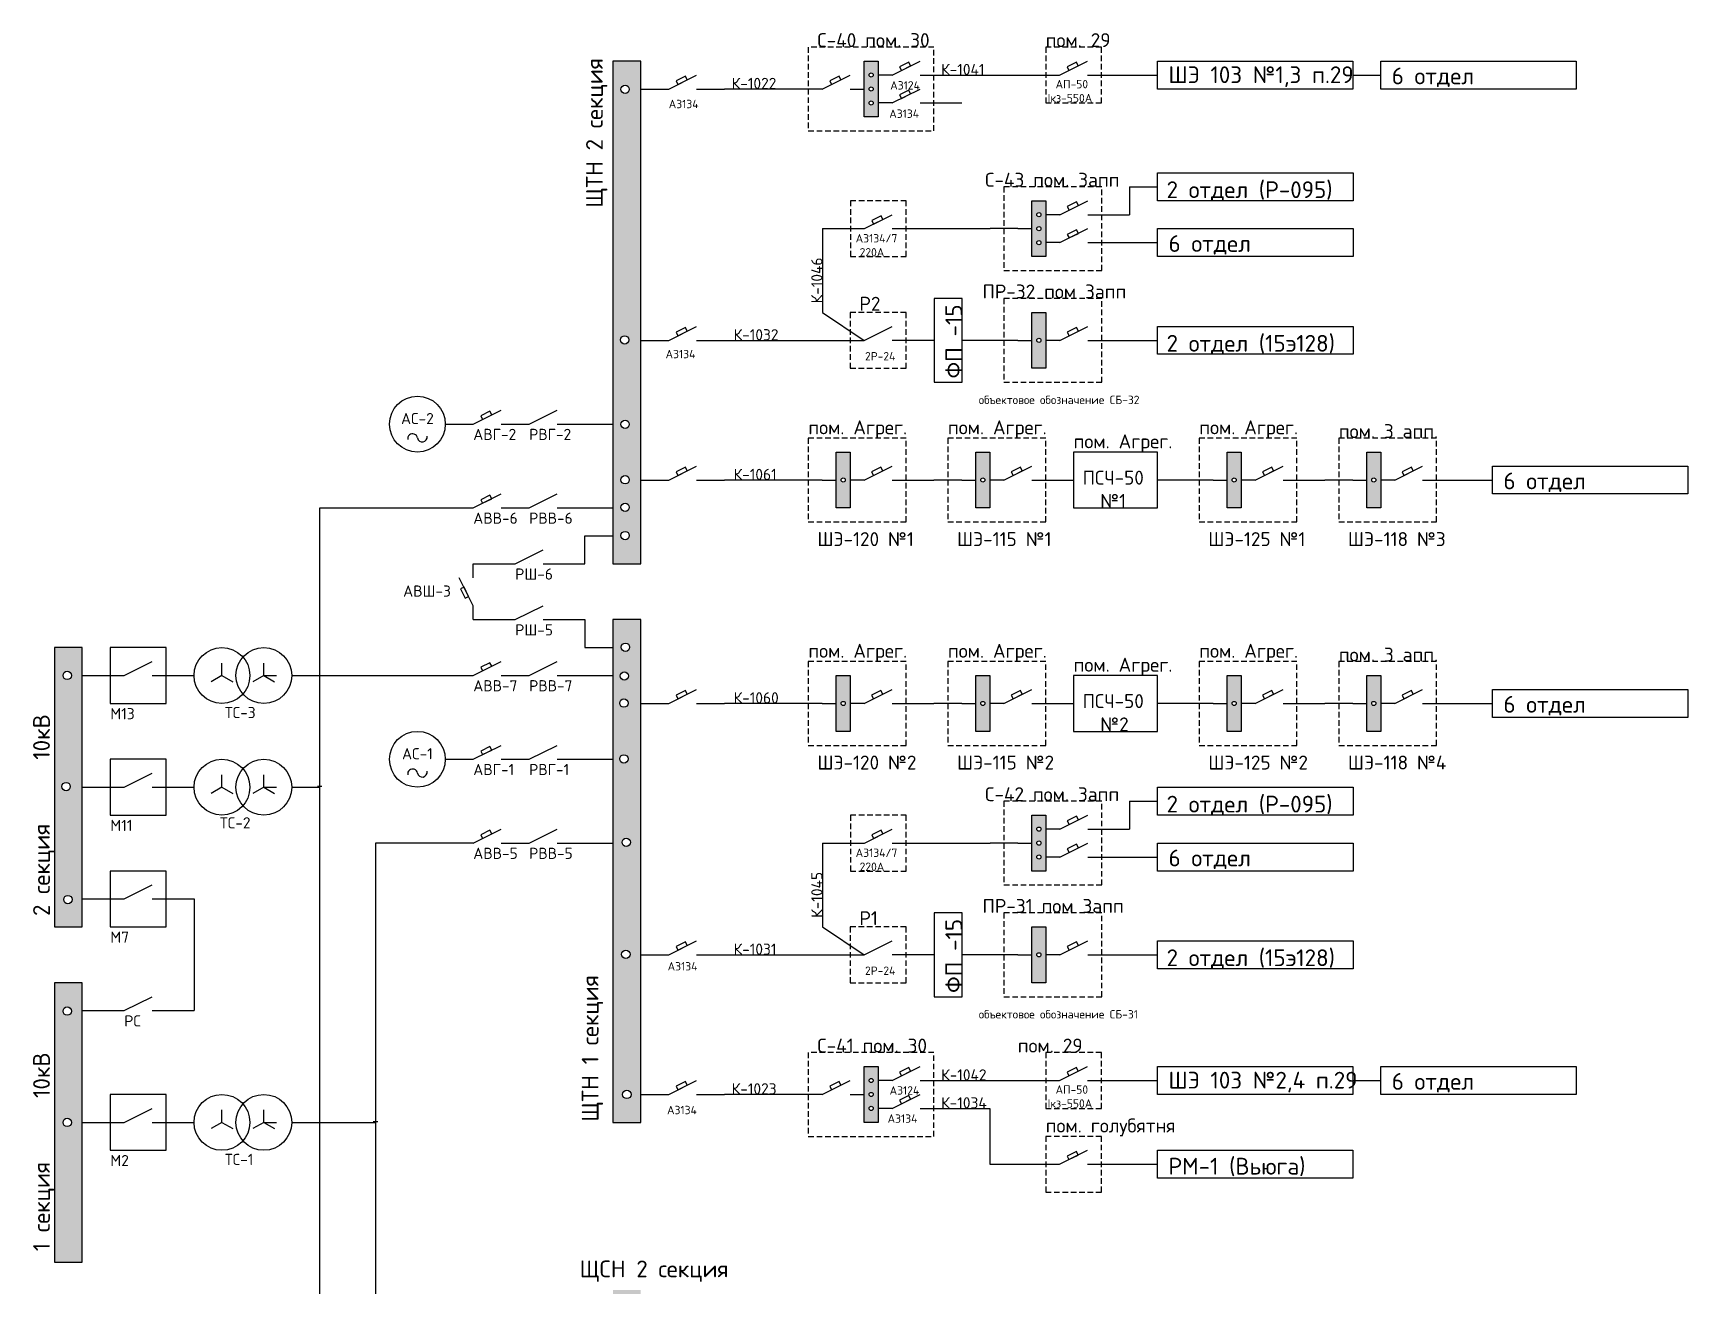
# Paper-space layout 'Лист3' of a CAD drawing. Header units: millimetres. Extents: x -68 to 570, y 9 to 690.
# Drawn here: x -68 to 525, y 241 to 690 of the extents above; entities that cross this region are included whole.
import ezdxf

# ---------------------------------------------------------------- set-up
doc = ezdxf.new("R2010")
doc.units = ezdxf.units.MM
doc.linetypes.add('JIS_02_2.0', pattern=[3, 2, -1])
doc.styles.add('Аннотативный', font='arial.ttf')

psp = doc.layouts.new('Лист3')

# ---------------------------------------------------------------- hatches: boundary and pattern name
at = {"linetype": 'Continuous', "lineweight": -2}
h = psp.add_hatch(color=256, dxfattribs=at)
h.dxf.hatch_style = 1
h.paths.add_polyline_path([(150, 680), (140, 680), (140, 500), (150, 500)])
h.paths.add_polyline_path([(145.73, 580.16, -1), (142.73, 580.16, -1)], flags=16)
h.paths.add_polyline_path([(145.87, 549.94, -1), (142.87, 549.94, -1)], flags=16)
h.paths.add_polyline_path([(142.87, 669.89, -1), (145.87, 669.89, -1)], flags=16)
h.paths.add_polyline_path([(145.87, 530.09, -1), (142.87, 530.09, -1)], flags=16)
h.paths.add_polyline_path([(145.87, 520.23, -1), (142.87, 520.23, -1)], flags=16)
h.paths.add_polyline_path([(145.87, 510.09, -1), (142.87, 510.09, -1)], flags=16)
h.paths.add_polyline_path([(150, 480), (140, 480), (140, 300), (150, 300)])
h.paths.add_polyline_path([(145.46, 430.13, -1), (142.46, 430.13, -1)], flags=16)
h.paths.add_polyline_path([(142.46, 450.12, -1), (145.46, 450.12, -1)], flags=16)
h.paths.add_polyline_path([(142.6, 459.83, -1), (145.6, 459.83, -1)], flags=16)
h.paths.add_polyline_path([(143.01, 470.11, -1), (146.01, 470.11, -1)], flags=16)
h.paths.add_polyline_path([(146.29, 400.28, -1), (143.29, 400.28, -1)], flags=16)
h.paths.add_polyline_path([(146.15, 360.17, -1), (143.15, 360.17, -1)], flags=16)
h.paths.add_polyline_path([(146.5, 310, -1), (143.5, 310, -1)], flags=16)
h.paths.add_polyline_path([(-50, 470), (-60, 470), (-60, 370), (-50, 370)])
h.paths.add_polyline_path([(-54.32, 420.22, -1), (-57.32, 420.22, -1)], flags=16)
h.paths.add_polyline_path([(-56.89, 460.03, -1), (-53.89, 460.03, -1)], flags=16)
h.paths.add_polyline_path([(-53.67, 379.76, -1), (-56.67, 379.76, -1)], flags=16)
h.paths.add_polyline_path([(-50, 350), (-60, 350), (-60, 250), (-50, 250)])
h.paths.add_polyline_path([(-56.9, 299.99, -1), (-53.9, 299.99, -1)], flags=16)
h.paths.add_polyline_path([(-56.9, 339.86, -1), (-53.9, 339.86, -1)], flags=16)
h.paths.add_polyline_path([(150, 240), (140, 240), (140, 140), (150, 140)])
h.paths.add_polyline_path([(143.03, 210.08, -1), (146.03, 210.08, -1)], flags=16)
h.paths.add_polyline_path([(146.13, 190.14, -1), (143.13, 190.14, -1)], flags=16)
h.paths.add_polyline_path([(142.93, 220.15, -1), (145.93, 220.15, -1)], flags=16)
h.paths.add_polyline_path([(146.42, 160.18, -1), (143.42, 160.18, -1)], flags=16)
h.paths.add_polyline_path([(146.32, 150.11, -1), (143.32, 150.11, -1)], flags=16)
h.paths.add_polyline_path([(150, 120), (140, 120), (140, 20), (150, 20)])
h.paths.add_polyline_path([(143.01, 100.1, -1), (146.01, 100.1, -1)], flags=16)
h.paths.add_polyline_path([(143.01, 110.25, -1), (146.01, 110.25, -1)], flags=16)
h.paths.add_polyline_path([(145.76, 69.89, -1), (142.76, 69.89, -1)], flags=16)
h.paths.add_polyline_path([(146.01, 50.09, -1), (143.01, 50.09, -1)], flags=16)
h.paths.add_polyline_path([(145.76, 39.69, -1), (142.76, 39.69, -1)], flags=16)
h = psp.add_hatch(color=256, dxfattribs=at)
h.dxf.hatch_style = 1
h.paths.add_polyline_path([(225, 540), (220, 540), (220, 520), (225, 520)])
h.paths.add_polyline_path([(223.25, 530, -1), (221.75, 530, -1)], flags=16)
h.paths.add_polyline_path([(275, 540), (270, 540), (270, 520), (275, 520)])
h.paths.add_polyline_path([(273.25, 530, -1), (271.75, 530, -1)], flags=16)
h.paths.add_polyline_path([(365, 540), (360, 540), (360, 520), (365, 520)])
h.paths.add_polyline_path([(363.25, 530, -1), (361.75, 530, -1)], flags=16)
h.paths.add_polyline_path([(415, 540), (410, 540), (410, 520), (415, 520)])
h.paths.add_polyline_path([(413.25, 530, -1), (411.75, 530, -1)], flags=16)
h.paths.add_polyline_path([(295.07, 590), (290.07, 590), (290.07, 570), (295.07, 570)])
h.paths.add_polyline_path([(293.32, 580, -1), (291.82, 580, -1)], flags=16)
h.paths.add_polyline_path([(295.07, 630), (290.07, 630), (290.07, 610), (295.07, 610)])
h.paths.add_polyline_path([(291.82, 615, -1), (293.32, 615, -1)], flags=16)
h.paths.add_polyline_path([(291.82, 620, -1), (293.32, 620, -1)], flags=16)
h.paths.add_polyline_path([(291.82, 625, -1), (293.32, 625, -1)], flags=16)
h.paths.add_polyline_path([(235, 680), (230, 680), (230, 660), (235, 660)])
h.paths.add_polyline_path([(231.75, 665, -1), (233.25, 665, -1)], flags=16)
h.paths.add_polyline_path([(231.75, 670, -1), (233.25, 670, -1)], flags=16)
h.paths.add_polyline_path([(231.75, 675, -1), (233.25, 675, -1)], flags=16)
h.paths.add_polyline_path([(225, 460), (220, 460), (220, 440), (225, 440)])
h.paths.add_polyline_path([(223.25, 450, -1), (221.75, 450, -1)], flags=16)
h.paths.add_polyline_path([(275, 460), (270, 460), (270, 440), (275, 440)])
h.paths.add_polyline_path([(273.25, 450, -1), (271.75, 450, -1)], flags=16)
h.paths.add_polyline_path([(365, 460), (360, 460), (360, 440), (365, 440)])
h.paths.add_polyline_path([(363.25, 450, -1), (361.75, 450, -1)], flags=16)
h.paths.add_polyline_path([(415, 460), (410, 460), (410, 440), (415, 440)])
h.paths.add_polyline_path([(413.25, 450, -1), (411.75, 450, -1)], flags=16)
h.paths.add_polyline_path([(295.07, 410), (290.07, 410), (290.07, 390), (295.07, 390)])
h.paths.add_polyline_path([(293.32, 400, -1), (291.82, 400, -1)], flags=16)
h.paths.add_polyline_path([(291.82, 405, -1), (293.32, 405, -1)], flags=16)
h.paths.add_polyline_path([(293.32, 395, -1), (291.82, 395, -1)], flags=16)
h.paths.add_polyline_path([(295.07, 370), (290.07, 370), (290.07, 350), (295.07, 350)])
h.paths.add_polyline_path([(291.82, 360, -1), (293.32, 360, -1)], flags=16)
h.paths.add_polyline_path([(235, 320), (230, 320), (230, 300), (235, 300)])
h.paths.add_polyline_path([(231.75, 310, -1), (233.25, 310, -1)], flags=16)
h.paths.add_polyline_path([(233.25, 305, -1), (231.75, 305, -1)], flags=16)
h.paths.add_polyline_path([(231.75, 315, -1), (233.25, 315, -1)], flags=16)
h = psp.add_hatch(dxfattribs=at)
h.set_pattern_fill('ANGLE', color=256)
h.set_pattern_definition([(0, (-24.922, 119.967), (0, 6.985), [5.08, -1.905]), (90, (-24.922, 119.967), (-6.985, 4e-16), [5.08, -1.905])])
edge = h.paths.add_edge_path()
edge.add_arc((35, 420), 0.866, 0, 360)
h = psp.add_hatch(dxfattribs=at)
h.set_pattern_fill('ANGLE', color=256)
h.set_pattern_definition([(0, (-4.922, -0.033), (0, 6.985), [5.08, -1.905]), (90, (-4.922, -0.033), (-6.985, 4e-16), [5.08, -1.905])])
edge = h.paths.add_edge_path()
edge.add_arc((55, 300), 0.866, 0, 360)

# ---------------------------------------------------------------- linework, layer by layer
for p, q in [((240, 675), (250, 680)), ((300, 675), (310, 680)), ((150, 670), (160, 670)), ((160, 670), (170, 675)), ((170, 670), (180, 670)), ((215, 670), (225, 675)), ((240, 665), (250, 670)), ((285, 675), (300, 675)), ((310, 675), (325, 675)), ((300.07, 625), (310.07, 630)), ((230.07, 620), (240.07, 625)), ((215.07, 620), (230.07, 620)), ((240.07, 620), (275.07, 620)), ((300.07, 615), (310.07, 620)), ((160, 580), (170, 585)), ((230, 580), (240, 585)), ((300.07, 580), (310.07, 585)), ((150, 580), (160, 580)), ((170, 580), (180, 580)), ((180, 580), (230, 580)), ((90, 550), (100, 555)), ((110, 550), (120, 555)), ((80, 550), (90, 550)), ((100, 550), (110, 550)), ((160, 530), (170, 535)), ((230, 530), (240, 535)), ((280, 530), (290, 535)), ((370, 530), (380, 535)), ((420, 530), (430, 535)), ((150, 530), (160, 530)), ((170, 530), (180, 530)), ((90, 520), (100, 525)), ((110, 520), (120, 525)), ((100, 520), (110, 520)), ((105, 500), (115, 505)), ((90, 500), (105, 500)), ((90, 495), (90, 500)), ((115, 500), (130, 500)), ((90, 485), (85, 495)), ((90, 480), (90, 485)), ((105, 480), (115, 485)), ((90, 480), (105, 480)), ((115, 480), (130, 480)), ((-35, 460), (-25, 465)), ((90, 460), (100, 465)), ((110, 460), (120, 465)), ((-50, 460), (-35, 460)), ((-25, 460), (-10, 460)), ((25, 460), (35, 460)), ((100, 460), (110, 460)), ((160, 450), (170, 455)), ((230, 450), (240, 455)), ((280, 450), (290, 455)), ((370, 450), (380, 455)), ((420, 450), (430, 455)), ((150, 450), (160, 450)), ((170, 450), (180, 450)), ((90, 430), (100, 435)), ((110, 430), (120, 435)), ((80, 430), (90, 430)), ((100, 430), (110, 430)), ((-35, 420), (-25, 425)), ((-50, 420), (-35, 420)), ((-25, 420), (-10, 420)), ((25, 420), (35, 420)), ((300.07, 405), (310.07, 410)), ((90, 400), (100, 405)), ((110, 400), (120, 405)), ((230.07, 400), (240.07, 405)), ((100, 400), (110, 400)), ((215.07, 400), (230.07, 400)), ((240.07, 400), (275.07, 400)), ((300.07, 395), (310.07, 400)), ((-50, 380), (-35, 380)), ((-35, 380), (-25, 385)), ((-25, 380), (-10, 380)), ((160, 360), (170, 365)), ((230, 360), (240, 365)), ((300.07, 360), (310.07, 365)), ((150, 360), (160, 360)), ((170, 360), (180, 360)), ((180, 360), (230, 360)), ((-35, 340), (-25, 345)), ((-50, 340), (-35, 340)), ((-25, 340), (-10, 340)), ((160, 310), (170, 315)), ((215, 310), (225, 315)), ((240, 315), (250, 320)), ((285, 315), (300, 315)), ((300, 315), (310, 320)), ((310, 315), (325, 315)), ((150, 310), (160, 310)), ((170, 310), (180, 310)), ((240, 305), (250, 310)), ((-35, 300), (-25, 305)), ((-50, 300), (-35, 300)), ((-25, 300), (-10, 300)), ((25, 300), (35, 300)), ((275, 285), (300, 285)), ((300, 285), (310, 290)), ((310, 285), (325, 285))]:
    psp.add_line(p, q)
at = {"linetype": 'Continuous'}
for p, q in [((205, 670), (180, 670)), ((215, 670), (205, 670)), ((225, 670), (230, 670)), ((240, 675), (235, 675)), ((250, 675), (265, 675)), ((265, 675), (285, 675)), ((325, 675), (335, 675)), ((405, 675), (415, 675)), ((240, 665), (235, 665)), ((250, 665), (265, 665)), ((325.07, 635), (335.07, 635)), ((325.07, 635), (325.07, 625)), ((300.07, 625), (295.07, 625)), ((310.07, 625), (325.07, 625)), ((215.07, 620), (215.07, 590)), ((285.07, 620), (275.07, 620)), ((285.07, 620), (290.07, 620)), ((300.07, 615), (295.07, 615)), ((310.07, 615), (325.07, 615)), ((325.07, 615), (335.07, 615)), ((215.07, 590), (230, 580)), ((255.07, 580), (240.01, 580)), ((285.07, 580), (265.07, 580)), ((285.07, 580), (290.07, 580)), ((300.07, 580), (295.07, 580)), ((310.07, 580), (325.07, 580)), ((325.07, 580), (335.07, 580)), ((120, 550), (140, 550)), ((205, 530), (180, 530)), ((215, 530), (205, 530)), ((215, 530), (220, 530)), ((230, 530), (225, 530)), ((240, 530), (255, 530)), ((265, 530), (255, 530)), ((265, 530), (270, 530)), ((280, 530), (275, 530)), ((290, 530), (305, 530)), ((345, 530), (335, 530)), ((355, 530), (345, 530)), ((355, 530), (360, 530)), ((370, 530), (365, 530)), ((380, 530), (395, 530)), ((405, 530), (395, 530)), ((405, 530), (410, 530)), ((420, 530), (415, 530)), ((430, 530), (445, 530)), ((445, 530), (455, 530)), ((35, 420), (35, 520)), ((35, 520), (90, 520)), ((120, 520), (140, 520)), ((130, 500), (130, 510)), ((130, 510), (140, 510)), ((110, 500), (110, 500)), ((130, 480), (130, 470)), ((130, 470), (140, 470)), ((0, 460), (0, 464.48)), ((15, 460), (15, 464.48)), ((0, 460), (-3.88, 457.76)), ((0, 460), (3.88, 457.76)), ((15, 460), (11.12, 457.76)), ((15, 460), (18.88, 457.76)), ((15, 460), (19.48, 460)), ((35, 460), (90, 460)), ((120, 460), (140, 460)), ((205, 450), (180, 450)), ((215, 450), (205, 450)), ((215, 450), (220, 450)), ((230, 450), (225, 450)), ((240, 450), (255, 450)), ((265, 450), (255, 450)), ((265, 450), (270, 450)), ((280, 450), (275, 450)), ((290, 450), (305, 450)), ((345, 450), (335, 450)), ((355, 450), (345, 450)), ((355, 450), (360, 450)), ((370, 450), (365, 450)), ((380, 450), (395, 450)), ((405, 450), (395, 450)), ((405, 450), (410, 450)), ((420, 450), (415, 450)), ((430, 450), (445, 450)), ((445, 450), (455, 450)), ((120, 430), (140, 430)), ((0, 420), (0, 424.48)), ((15, 420), (15, 424.48)), ((0, 420), (-3.88, 417.76)), ((0, 420), (3.88, 417.76)), ((15, 420), (11.12, 417.76)), ((15, 420), (18.88, 417.76)), ((15, 420), (19.48, 420)), ((35, 160), (35, 420)), ((325.07, 415), (335.07, 415)), ((325.07, 415), (325.07, 405)), ((300.07, 405), (295.07, 405)), ((310.07, 405), (325.07, 405)), ((55, 400), (55, 40)), ((90, 400), (55, 400)), ((120, 400), (140, 400)), ((215.07, 400), (215.07, 370)), ((285.07, 400), (275.07, 400)), ((285.07, 400), (290.07, 400)), ((300.07, 395), (295.07, 395)), ((310.07, 395), (325.07, 395)), ((325.07, 395), (335.07, 395)), ((-10, 380), (-10, 340)), ((215.07, 370), (230, 360)), ((255.07, 360), (240.01, 360)), ((285.07, 360), (265.07, 360)), ((285.07, 360), (290.07, 360)), ((300.07, 360), (295.07, 360)), ((310.07, 360), (325.07, 360)), ((325.07, 360), (335.07, 360)), ((240, 315), (235, 315)), ((250, 315), (265, 315)), ((265, 315), (285, 315)), ((325, 315), (335, 315)), ((405, 315), (415, 315)), ((185, 310), (180, 310)), ((205, 310), (185, 310)), ((215, 310), (205, 310)), ((225, 310), (230, 310)), ((0, 300), (0, 304.48)), ((15, 300), (15, 304.48)), ((240, 305), (235, 305)), ((250, 305), (265, 305)), ((265, 305), (275, 305)), ((275, 305), (275, 285)), ((0, 300), (-3.88, 297.76)), ((0, 300), (3.88, 297.76)), ((15, 300), (11.12, 297.76)), ((15, 300), (18.88, 297.76)), ((15, 300), (19.48, 300)), ((35, 300), (55, 300)), ((325, 285), (335, 285))]:
    psp.add_line(p, q, dxfattribs=at)
at = {"linetype": 'JIS_02_2.0'}
for points in [[(210, 655), (255, 655), (255, 685), (210, 685)], [(295, 665), (315, 665), (315, 685), (295, 685)], [(280.07, 605), (315.07, 605), (315.07, 635), (280.07, 635)], [(225.07, 610), (245.07, 610), (245.07, 630), (225.07, 630)], [(280.07, 565), (315.07, 565), (315.07, 595), (280.07, 595)], [(225, 570), (245, 570), (245, 590), (225, 590)], [(210, 515), (245, 515), (245, 545), (210, 545)], [(260, 515), (295, 515), (295, 545), (260, 545)], [(350, 515), (385, 515), (385, 545), (350, 545)], [(400, 515), (435, 515), (435, 545), (400, 545)], [(210, 435), (245, 435), (245, 465), (210, 465)], [(260, 435), (295, 435), (295, 465), (260, 465)], [(350, 435), (385, 435), (385, 465), (350, 465)], [(400, 435), (435, 435), (435, 465), (400, 465)], [(280.07, 385), (315.07, 385), (315.07, 415), (280.07, 415)], [(225.07, 390), (245.07, 390), (245.07, 410), (225.07, 410)], [(280.07, 345), (315.07, 345), (315.07, 375), (280.07, 375)], [(225, 350), (245, 350), (245, 370), (225, 370)], [(210, 295), (255, 295), (255, 325), (210, 325)], [(295, 305), (315, 305), (315, 325), (295, 325)], [(295, 275), (315, 275), (315, 295), (295, 295)]]:
    psp.add_lwpolyline(points, close=True, dxfattribs=at)
for points in [[(140, 500), (150, 500), (150, 680), (140, 680)], [(243.31, 676.66), (246.63, 678.31), (245.99, 679.6), (242.67, 677.94)], [(303.31, 676.66), (306.63, 678.31), (305.99, 679.6), (302.67, 677.94)], [(163.31, 671.66), (166.63, 673.31), (165.99, 674.6), (162.67, 672.94)], [(218.31, 671.66), (221.63, 673.31), (220.99, 674.6), (217.67, 672.94)], [(243.31, 666.66), (246.63, 668.31), (245.99, 669.6), (242.67, 667.94)], [(303.38, 626.66), (306.7, 628.31), (306.06, 629.6), (302.74, 627.94)], [(233.38, 621.66), (236.7, 623.31), (236.06, 624.6), (232.74, 622.94)], [(303.38, 616.66), (306.7, 618.31), (306.06, 619.6), (302.74, 617.94)], [(163.31, 581.66), (166.63, 583.31), (165.99, 584.6), (162.67, 582.94)], [(303.38, 581.66), (306.7, 583.31), (306.06, 584.6), (302.74, 582.94)], [(93.31, 551.66), (96.63, 553.31), (95.99, 554.6), (92.67, 552.94)], [(163.31, 531.66), (166.63, 533.31), (165.99, 534.6), (162.67, 532.94)], [(233.31, 531.66), (236.63, 533.31), (235.99, 534.6), (232.67, 532.94)], [(283.31, 531.66), (286.63, 533.31), (285.99, 534.6), (282.67, 532.94)], [(373.31, 531.66), (376.63, 533.31), (375.99, 534.6), (372.67, 532.94)], [(423.31, 531.66), (426.63, 533.31), (425.99, 534.6), (422.67, 532.94)], [(93.31, 521.66), (96.63, 523.31), (95.99, 524.6), (92.67, 522.94)], [(88.34, 488.31), (86.69, 491.63), (85.4, 490.99), (87.06, 487.67)], [(140, 300), (150, 300), (150, 480), (140, 480)], [(-60, 370), (-50, 370), (-50, 470), (-60, 470)], [(-40, 450), (-20, 450), (-20, 470), (-40, 470)], [(93.31, 461.66), (96.63, 463.31), (95.99, 464.6), (92.67, 462.94)], [(163.31, 451.66), (166.63, 453.31), (165.99, 454.6), (162.67, 452.94)], [(233.31, 451.66), (236.63, 453.31), (235.99, 454.6), (232.67, 452.94)], [(283.31, 451.66), (286.63, 453.31), (285.99, 454.6), (282.67, 452.94)], [(373.31, 451.66), (376.63, 453.31), (375.99, 454.6), (372.67, 452.94)], [(423.31, 451.66), (426.63, 453.31), (425.99, 454.6), (422.67, 452.94)], [(93.31, 431.66), (96.63, 433.31), (95.99, 434.6), (92.67, 432.94)], [(-40, 410), (-20, 410), (-20, 430), (-40, 430)], [(303.38, 406.66), (306.7, 408.31), (306.06, 409.6), (302.74, 407.94)], [(93.31, 401.66), (96.63, 403.31), (95.99, 404.6), (92.67, 402.94)], [(233.38, 401.66), (236.7, 403.31), (236.06, 404.6), (232.74, 402.94)], [(303.38, 396.66), (306.7, 398.31), (306.06, 399.6), (302.74, 397.94)], [(-40, 370), (-20, 370), (-20, 390), (-40, 390)], [(163.31, 361.66), (166.63, 363.31), (165.99, 364.6), (162.67, 362.94)], [(303.38, 361.66), (306.7, 363.31), (306.06, 364.6), (302.74, 362.94)], [(-60, 250), (-50, 250), (-50, 350), (-60, 350)], [(163.31, 311.66), (166.63, 313.31), (165.99, 314.6), (162.67, 312.94)], [(218.31, 311.66), (221.63, 313.31), (220.99, 314.6), (217.67, 312.94)], [(243.31, 316.66), (246.63, 318.31), (245.99, 319.6), (242.67, 317.94)], [(303.31, 316.66), (306.63, 318.31), (305.99, 319.6), (302.67, 317.94)], [(-40, 290), (-20, 290), (-20, 310), (-40, 310)], [(243.31, 306.66), (246.63, 308.31), (245.99, 309.6), (242.67, 307.94)], [(303.31, 286.66), (306.63, 288.31), (305.99, 289.6), (302.67, 287.94)]]:
    psp.add_lwpolyline(points, close=True)
at = {"linetype": 'Continuous'}
for points in [[(230, 680), (235, 680), (235, 660), (230, 660)], [(335, 680), (405, 680), (405, 670), (335, 670)], [(415, 680), (485, 680), (485, 670), (415, 670)], [(335.07, 640), (405.07, 640), (405.07, 630), (335.07, 630)], [(290.07, 630), (295.07, 630), (295.07, 610), (290.07, 610)], [(335.07, 620), (405.07, 620), (405.07, 610), (335.07, 610)], [(255.07, 565), (265.07, 565), (265.07, 595), (255.07, 595)], [(290.07, 590), (295.07, 590), (295.07, 570), (290.07, 570)], [(335.07, 585), (405.07, 585), (405.07, 575), (335.07, 575)], [(220, 540), (225, 540), (225, 520), (220, 520)], [(270, 540), (275, 540), (275, 520), (270, 520)], [(305, 520), (335, 520), (335, 540), (305, 540)], [(360, 540), (365, 540), (365, 520), (360, 520)], [(410, 540), (415, 540), (415, 520), (410, 520)], [(455, 535), (525, 535), (525, 525), (455, 525)], [(220, 460), (225, 460), (225, 440), (220, 440)], [(270, 460), (275, 460), (275, 440), (270, 440)], [(305, 440), (335, 440), (335, 460), (305, 460)], [(360, 460), (365, 460), (365, 440), (360, 440)], [(410, 460), (415, 460), (415, 440), (410, 440)], [(455, 455), (525, 455), (525, 445), (455, 445)], [(335.07, 420), (405.07, 420), (405.07, 410), (335.07, 410)], [(290.07, 410), (295.07, 410), (295.07, 390), (290.07, 390)], [(335.07, 400), (405.07, 400), (405.07, 390), (335.07, 390)], [(255.07, 345), (265.07, 345), (265.07, 375), (255.07, 375)], [(290.07, 370), (295.07, 370), (295.07, 350), (290.07, 350)], [(335.07, 365), (405.07, 365), (405.07, 355), (335.07, 355)], [(230, 320), (235, 320), (235, 300), (230, 300)], [(335, 320), (405, 320), (405, 310), (335, 310)], [(415, 320), (485, 320), (485, 310), (415, 310)], [(335, 290), (405, 290), (405, 280), (335, 280)]]:
    psp.add_lwpolyline(points, close=True, dxfattribs=at)
for centre in [(232.5, 675), (232.5, 670), (232.5, 665), (292.57, 625), (292.57, 620), (292.57, 615), (292.57, 580), (222.5, 530), (272.5, 530), (362.5, 530), (412.5, 530), (222.5, 450), (272.5, 450), (362.5, 450), (412.5, 450), (292.57, 405), (292.57, 400), (292.57, 395), (292.57, 360), (232.5, 315), (232.5, 310), (232.5, 305)]:
    psp.add_circle(centre, 0.75, dxfattribs=at)
at = {"linetype": 'Continuous', "lineweight": -2}
for centre in [(144.37, 669.89), (144.23, 580.16), (144.37, 549.94), (144.37, 530.09), (144.37, 520.23), (144.37, 510.09), (144.51, 470.11), (-55.39, 460.03), (144.1, 459.83), (143.96, 450.12), (143.96, 430.13), (-55.82, 420.22), (144.79, 400.28), (-55.17, 379.76), (144.65, 360.17), (-55.4, 339.86), (145, 310), (-55.4, 299.99)]:
    psp.add_circle(centre, 1.5, dxfattribs=at)
for centre in [(70, 550), (0, 460), (15, 460), (70, 430), (0, 420), (15, 420), (0, 300), (15, 300)]:
    psp.add_circle(centre, 10)
for centre, start, end in [((68.27, 544.77), 10, 190), ((71.73, 545.39), 190, 10), ((68.27, 424.77), 10, 190), ((71.73, 425.39), 190, 10)]:
    psp.add_arc(centre, 1.76, start, end)

# ---------------------------------------------------------------- texts
at = {"style": 'Аннотативный'}
for s, width, insert, char_height, attachment_point in [('{\\fGulimChe|b0|i0|c204|p49;\\H1.25x; \\fISOCPEUR|b0|i0|c204|p34;С\\fISOCPEUR|b0|i0|c0|p34;-4\\fISOCPEUR|b0|i0|c204|p34;0 пом. 30\\fArial|b0|i0|c204|p34;\\H0.2x;  }', 52.2505, (210, 685), 4, 7), ('{\\fISOCPEUR|b0|i0|c204|p34;\\H1.25x;пом. 29\\fArial|b0|i0|c204|p34;\\H0.2x;  }', 52.2505, (295, 685), 4, 7), ('\\pt0;{\\fISOCPEUR|b0|i0|c204|p34; К-1041}  ', 52.2505, (255, 675), 4, 7), ('{\\fGulimChe|b0|i0|c204|p49; \\fISOCPEUR|b0|i0|c204|p34;ШЭ \\fISOCPEUR|b0|i0|c0|p34;103 №\\fISOCPEUR|b0|i0|c204|p34;1\\fISOCPEUR|b0|i0|c0|p34;,\\fISOCPEUR|b0|i0|c204|p34;3 п.29}  ', 87.4015, (335.07, 670.72), 6, 7), ('{\\fGulimChe|b0|i0|c204|p49; \\fISOCPEUR|b0|i0|c204|p34;6 отдел }  ', 87.4015, (415.07, 670.72), 6, 7), ('\\pt0;{\\fISOCPEUR|b0|i0|c204|p34; К-1022}  ', 52.2505, (180, 670), 4, 7), ('{\\fGulimChe|b0|i0|c204|p49;\\H1.25x; \\fISOCPEUR|b0|i0|c204|p34;\\H0.6x;А3124}', 19.5388, (243.02, 669.8), 4, 8), ('{\\fGulimChe|b0|i0|c204|p49;\\H1.25x; \\fISOCPEUR|b0|i0|c204|p34;\\H0.6x;АП-50\\P \\fISOCPEUR|b0|i0|c0|p34;I\\fISOCPEUR|b0|i0|c204|p34;кз-550А}', 23.1329, (302.75, 665.24), 4, 8), ('{\\fGulimChe|b0|i0|c204|p49;\\H1.25x; \\fISOCPEUR|b0|i0|c204|p34;\\H0.6x;А3134}', 19.5388, (163.72, 663.12), 4, 8), ('{\\fGulimChe|b0|i0|c204|p49;\\H1.25x; \\fISOCPEUR|b0|i0|c204|p34;\\H0.6x;А3134}', 19.5388, (242.7, 659.66), 4, 8), ('{\\fGulimChe|b0|i0|c204|p49;\\H1.25x; \\fISOCPEUR|b0|i0|c204|p34;С\\fISOCPEUR|b0|i0|c0|p34;-4\\fISOCPEUR|b0|i0|c204|p34;3 пом. 3апп\\fArial|b0|i0|c204|p34;\\H0.2x;  }', 52.2505, (270.07, 635), 4, 7), ('{\\fGulimChe|b0|i0|c204|p49;\\H1.25x; \\fISOCPEUR|b0|i0|c204|p34;\\H1.2x;2 отдел (Р-095)\\fArial|b0|i0|c204|p34;  }', 87.4015, (335.07, 630), 4, 7), ('{\\fGulimChe|b0|i0|c204|p49;\\H1.25x; \\fISOCPEUR|b0|i0|c204|p34;\\H0.6x;А3134/7\\P220А}', 19.5388, (232.8, 610.03), 4, 8), ('{\\fGulimChe|b0|i0|c204|p49; \\fISOCPEUR|b0|i0|c204|p34;6 отдел }  ', 87.4015, (335.14, 610.72), 6, 7), ('{\\fGulimChe|b0|i0|c204|p49;\\H1.25x; \\fISOCPEUR|b0|i0|c204|p34;ПР\\fISOCPEUR|b0|i0|c0|p34;-\\fISOCPEUR|b0|i0|c204|p34;32 пом 3апп}', 54.8942, (269.14, 595), 4, 7), ('{\\fGulimChe|b0|i0|c204|p49;\\H1.25x; \\fISOCPEUR|b0|i0|c204|p34;Р2\\fArial|b0|i0|c204|p34;\\H0.2x;  }', 52.2505, (225.07, 590.61), 4, 7), ('{\\fGulimChe|b0|i0|c204|p49;\\H1.25x; \\fISOCPEUR|b0|i0|c204|p34;\\H0.8x;К-1032}  ', 52.2505, (180, 580), 4, 7), ('{\\fGulimChe|b0|i0|c204|p49;\\H1.25x; \\fISOCPEUR|b0|i0|c204|p34;\\H1.2x;2 отдел (15э128)\\fArial|b0|i0|c204|p34;  }', 87.4015, (335.07, 575), 4, 7), ('{\\fGulimChe|b0|i0|c204|p49;\\H1.25x; \\fISOCPEUR|b0|i0|c204|p34;\\H0.6x;А3134}', 19.5388, (162.59, 573.59), 4, 8), ('{\\fGulimChe|b0|i0|c204|p49;\\H1.25x; \\fISOCPEUR|b0|i0|c204|p34;\\H0.6x;2Р-24}', 19.5388, (234.12, 572.81), 4, 8), ('{\\fGulimChe|b0|i0|c204|p49;\\H1.25x; \\fISOCPEUR|b0|i0|c204|p34;\\H0.6x;объектовое обозначение СБ-32}', 65.8905, (267.8, 557.2), 4, 7), ('{\\fISOCPEUR|b0|i0|c204|p34;\\H0.25x;\\P\\H4x;АС-2}', 19.5831, (70, 550), 4, 8), ('{\\fISOCPEUR|b0|i0|c204|p34;\\H1.25x;пом. Агрег.\\fArial|b0|i0|c204|p34;\\H0.2x;  }', 52.2505, (210, 545), 4, 7), ('{\\fISOCPEUR|b0|i0|c204|p34;\\H1.25x;пом. Агрег.\\fArial|b0|i0|c204|p34;\\H0.2x;  }', 52.2505, (260, 545), 4, 7), ('{\\fISOCPEUR|b0|i0|c204|p34;\\H1.25x;пом. Агрег.\\fArial|b0|i0|c204|p34;\\H0.2x;  }', 52.2505, (350, 545), 4, 7), ('{\\fISOCPEUR|b0|i0|c204|p34;\\H0.25x;\\P\\H4x;АВГ-2}', 19.5831, (90, 550), 4, 1), ('{\\fISOCPEUR|b0|i0|c204|p34;\\H0.25x;\\P\\H4x;РВГ-2}', 19.5831, (110, 550), 4, 1), ('{\\fISOCPEUR|b0|i0|c204|p34;\\H1.25x;пом. Агрег.\\fArial|b0|i0|c204|p34;\\H0.2x;  }', 52.2505, (305, 540), 4, 7), ('{\\fISOCPEUR|b0|i0|c204|p34;\\H1.25x;пом. 3 апп.\\fArial|b0|i0|c204|p34;\\H0.2x;  }', 52.2505, (400, 545), 4, 7), ('{\\fGulimChe|b0|i0|c204|p49;\\H1.25x; \\fISOCPEUR|b0|i0|c204|p34;\\H0.8x;К-1061}  ', 52.2505, (180, 530), 4, 7), ('{\\fGulimChe|b0|i0|c204|p49;\\H1.25x; \\fISOCPEUR|b0|i0|c204|p34;ПСЧ\\fISOCPEUR|b0|i0|c0|p34;-50\\P\\fISOCPEUR|b0|i0|c204|p34;   №1\\H1.0667x; }', 52.2505, (305, 520), 4, 7), ('{\\fGulimChe|b0|i0|c204|p49; \\fISOCPEUR|b0|i0|c204|p34;6 отдел }  ', 87.4015, (455.07, 525.72), 6, 7), ('{\\fISOCPEUR|b0|i0|c204|p34;\\H0.25x;\\P\\H4x;АВВ-6}', 19.5831, (90, 520), 4, 1), ('{\\fISOCPEUR|b0|i0|c204|p34;\\H0.25x;\\P\\H4x;РВВ-6}', 19.5831, (110, 520), 4, 1), ('{\\fGulimChe|b0|i0|c204|p49;\\H1.25x; \\fISOCPEUR|b0|i0|c204|p34;ШЭ-120 №1}', 52.2505, (210, 506.34), 4, 7), ('{\\fGulimChe|b0|i0|c204|p49;\\H1.25x; \\fISOCPEUR|b0|i0|c204|p34;ШЭ-115 №1}', 52.2505, (260, 506.34), 4, 7), ('{\\fGulimChe|b0|i0|c204|p49;\\H1.25x; \\fISOCPEUR|b0|i0|c204|p34;ШЭ-125 №1}', 52.2505, (350, 506.34), 4, 7), ('{\\fGulimChe|b0|i0|c204|p49;\\H1.25x; \\fISOCPEUR|b0|i0|c204|p34;ШЭ-118 №3}', 52.2505, (400, 506.34), 4, 7), ('{\\fISOCPEUR|b0|i0|c204|p34;\\H0.25x;\\P\\H4x;РШ-6}', 19.5831, (105, 500), 4, 1), ('{\\fISOCPEUR|b0|i0|c204|p34;\\H0.25x;\\P\\H4x;АВШ-3}', 19.5831, (64.89, 493.91), 4, 1), ('{\\fISOCPEUR|b0|i0|c204|p34;\\H0.25x;\\P\\H4x;РШ-5}', 19.5831, (105, 480), 4, 1), ('{\\fISOCPEUR|b0|i0|c204|p34;\\H1.25x;пом. Агрег.\\fArial|b0|i0|c204|p34;\\H0.2x;  }', 52.2505, (210, 465), 4, 7), ('{\\fISOCPEUR|b0|i0|c204|p34;\\H1.25x;пом. Агрег.\\fArial|b0|i0|c204|p34;\\H0.2x;  }', 52.2505, (260, 465), 4, 7), ('{\\fISOCPEUR|b0|i0|c204|p34;\\H1.25x;пом. Агрег.\\fArial|b0|i0|c204|p34;\\H0.2x;  }', 52.2505, (350, 465), 4, 7), ('{\\fISOCPEUR|b0|i0|c204|p34;\\H1.25x;пом. 3 апп.\\fArial|b0|i0|c204|p34;\\H0.2x;  }', 52.2505, (400, 465), 4, 7), ('{\\fISOCPEUR|b0|i0|c204|p34;\\H1.25x;пом. Агрег.\\fArial|b0|i0|c204|p34;\\H0.2x;  }', 52.2505, (305, 460), 4, 7), ('{\\fISOCPEUR|b0|i0|c204|p34;\\H0.25x;\\P\\H4x;АВВ-7}', 19.5831, (90, 460), 4, 1), ('{\\fISOCPEUR|b0|i0|c204|p34;\\H0.25x;\\P\\H4x;РВВ-7}', 19.5831, (110, 460), 4, 1), ('{\\fGulimChe|b0|i0|c204|p49;\\H1.25x; \\fISOCPEUR|b0|i0|c204|p34;\\H0.8x;К-1060}  ', 52.2505, (180, 450), 4, 7), ('{\\fGulimChe|b0|i0|c204|p49;\\H1.25x; \\fISOCPEUR|b0|i0|c204|p34;ПСЧ\\fISOCPEUR|b0|i0|c0|p34;-50\\P\\fISOCPEUR|b0|i0|c204|p34;   №2\\H1.0667x; }', 52.2505, (305, 440), 4, 7), ('{\\fGulimChe|b0|i0|c204|p49; \\fISOCPEUR|b0|i0|c204|p34;6 отдел }  ', 87.4015, (455.07, 445.72), 6, 7), ('{\\fISOCPEUR|b0|i0|c204|p34;\\H0.25x;\\P\\H4x;М13}', 19.5831, (-40, 450), 4, 1), ('{\\fISOCPEUR|b0|i0|c204|p34;\\H0.25x;\\P\\H4x;ТС-3}', 19.5831, (1.02, 450.41), 4, 1), ('{\\fISOCPEUR|b0|i0|c204|p34;\\H0.25x;\\P\\H4x;АС-1}', 19.5831, (70, 430), 4, 8), ('{\\fISOCPEUR|b0|i0|c204|p34;\\H0.25x;\\P\\H4x;АВГ-1}', 19.5831, (90, 430), 4, 1), ('{\\fISOCPEUR|b0|i0|c204|p34;\\H0.25x;\\P\\H4x;РВГ-1}', 19.5831, (110, 430), 4, 1), ('{\\fGulimChe|b0|i0|c204|p49;\\H1.25x; \\fISOCPEUR|b0|i0|c204|p34;ШЭ-120 №2}', 52.2505, (210, 426.34), 4, 7), ('{\\fGulimChe|b0|i0|c204|p49;\\H1.25x; \\fISOCPEUR|b0|i0|c204|p34;ШЭ-115 №2}', 52.2505, (260, 426.34), 4, 7), ('{\\fGulimChe|b0|i0|c204|p49;\\H1.25x; \\fISOCPEUR|b0|i0|c204|p34;ШЭ-125 №2}', 52.2505, (350, 426.34), 4, 7), ('{\\fGulimChe|b0|i0|c204|p49;\\H1.25x; \\fISOCPEUR|b0|i0|c204|p34;ШЭ-118 №4}', 52.2505, (400, 426.34), 4, 7), ('{\\fGulimChe|b0|i0|c204|p49;\\H1.25x; \\fISOCPEUR|b0|i0|c204|p34;С\\fISOCPEUR|b0|i0|c0|p34;-4\\fISOCPEUR|b0|i0|c204|p34;2 пом. 3апп\\fArial|b0|i0|c204|p34;\\H0.2x;  }', 52.2505, (270.07, 415), 4, 7), ('{\\fGulimChe|b0|i0|c204|p49;\\H1.25x; \\fISOCPEUR|b0|i0|c204|p34;\\H1.2x;2 отдел (Р-095)\\fArial|b0|i0|c204|p34;  }', 87.4015, (335.07, 410), 4, 7), ('{\\fISOCPEUR|b0|i0|c204|p34;\\H0.25x;\\P\\H4x;ТС-2}', 19.5831, (-0.75, 410.92), 4, 1), ('{\\fISOCPEUR|b0|i0|c204|p34;\\H0.25x;\\P\\H4x;М11}', 19.5831, (-40, 410), 4, 1), ('{\\fISOCPEUR|b0|i0|c204|p34;\\H0.25x;\\P\\H4x;АВВ-5}', 19.5831, (90, 400), 4, 1), ('{\\fISOCPEUR|b0|i0|c204|p34;\\H0.25x;\\P\\H4x;РВВ-5}', 19.5831, (110, 400), 4, 1), ('{\\fGulimChe|b0|i0|c204|p49;\\H1.25x; \\fISOCPEUR|b0|i0|c204|p34;\\H0.6x;А3134/7\\P220А}', 19.5388, (232.8, 390.03), 4, 8), ('{\\fGulimChe|b0|i0|c204|p49; \\fISOCPEUR|b0|i0|c204|p34;6 отдел }  ', 87.4015, (335.14, 390.72), 6, 7), ('{\\fGulimChe|b0|i0|c204|p49;\\H1.25x; \\fISOCPEUR|b0|i0|c204|p34;ПР\\fISOCPEUR|b0|i0|c0|p34;-\\fISOCPEUR|b0|i0|c204|p34;31 пом 3апп}', 54.8942, (269.14, 375), 4, 7), ('{\\fGulimChe|b0|i0|c204|p49;\\H1.25x; \\fISOCPEUR|b0|i0|c204|p34;Р1\\fArial|b0|i0|c204|p34;\\H0.2x;  }', 52.2505, (225.07, 370.61), 4, 7), ('{\\fISOCPEUR|b0|i0|c204|p34;\\H0.25x;\\P\\H4x;М7}', 19.5831, (-40, 370), 4, 1), ('{\\fGulimChe|b0|i0|c204|p49;\\H1.25x; \\fISOCPEUR|b0|i0|c204|p34;\\H0.8x;К-1031}  ', 52.2505, (180, 360), 4, 7), ('{\\fGulimChe|b0|i0|c204|p49;\\H1.25x; \\fISOCPEUR|b0|i0|c204|p34;\\H1.2x;2 отдел (15э128)\\fArial|b0|i0|c204|p34;  }', 87.4015, (335.07, 355), 4, 7), ('{\\fGulimChe|b0|i0|c204|p49;\\H1.25x; \\fISOCPEUR|b0|i0|c204|p34;\\H0.6x;А3134}', 19.5388, (163.33, 354.38), 4, 8), ('{\\fGulimChe|b0|i0|c204|p49;\\H1.25x; \\fISOCPEUR|b0|i0|c204|p34;\\H0.6x;2Р-24}', 19.5388, (234.12, 352.81), 4, 8), ('{\\fISOCPEUR|b0|i0|c204|p34;\\H0.25x;\\P\\H4x;РС}', 19.5831, (-35, 340), 4, 1), ('{\\fGulimChe|b0|i0|c204|p49;\\H1.25x; \\fISOCPEUR|b0|i0|c204|p34;\\H0.6x;объектовое обозначение СБ-31}', 65.8905, (267.8, 337.2), 4, 7), ('{\\fGulimChe|b0|i0|c204|p49;\\H1.25x; \\fISOCPEUR|b0|i0|c204|p34;С\\fISOCPEUR|b0|i0|c0|p34;-4\\fISOCPEUR|b0|i0|c204|p34;1 пом. 30\\fArial|b0|i0|c204|p34;\\H0.2x;  }', 52.2505, (210, 325), 4, 7), ('{\\fISOCPEUR|b0|i0|c204|p34;\\H1.25x;пом. 29\\fArial|b0|i0|c204|p34;\\H0.2x;  }', 52.2505, (285, 325), 4, 7), ('\\pt0;{\\fISOCPEUR|b0|i0|c204|p34; К-1042}  ', 52.2505, (255, 315), 4, 7), ('{\\fGulimChe|b0|i0|c204|p49; \\fISOCPEUR|b0|i0|c204|p34;ШЭ \\fISOCPEUR|b0|i0|c0|p34;103 №2,4\\fISOCPEUR|b0|i0|c204|p34; п.29}  ', 87.4015, (335.07, 310.72), 6, 7), ('{\\fGulimChe|b0|i0|c204|p49; \\fISOCPEUR|b0|i0|c204|p34;6 отдел }  ', 87.4015, (415.07, 310.72), 6, 7), ('\\pt0;{\\fISOCPEUR|b0|i0|c204|p34; К-1023}  ', 52.2505, (180, 310), 4, 7), ('{\\fGulimChe|b0|i0|c204|p49;\\H1.25x; \\fISOCPEUR|b0|i0|c204|p34;\\H0.6x;А3124}', 19.5388, (242.8, 309.93), 4, 8), ('\\pt0;{\\fISOCPEUR|b0|i0|c204|p34; К-1034}  ', 52.2505, (255, 305), 4, 7), ('{\\fGulimChe|b0|i0|c204|p49;\\H1.25x; \\fISOCPEUR|b0|i0|c204|p34;\\H0.6x;АП-50\\P \\fISOCPEUR|b0|i0|c0|p34;I\\fISOCPEUR|b0|i0|c204|p34;кз-550А}', 23.1329, (302.75, 305.24), 4, 8), ('{\\fGulimChe|b0|i0|c204|p49;\\H1.25x; \\fISOCPEUR|b0|i0|c204|p34;\\H0.6x;А3134}', 19.5388, (163.12, 302.91), 4, 8), ('{\\fGulimChe|b0|i0|c204|p49;\\H1.25x; \\fISOCPEUR|b0|i0|c204|p34;\\H0.6x;А3134}', 19.5388, (242.11, 299.85), 4, 8), ('{\\fISOCPEUR|b0|i0|c204|p34;\\H1.25x;пом. голубятня}', 52.2505, (295, 295), 4, 7), ('{\\fISOCPEUR|b0|i0|c204|p34;\\H0.25x;\\P\\H4x;М2}', 19.5831, (-40, 290), 4, 1), ('{\\fISOCPEUR|b0|i0|c204|p34;\\H0.25x;\\P\\H4x;ТС-1}', 19.5831, (1.02, 290.41), 4, 1), ('{\\fGulimChe|b0|i0|c204|p49; \\fISOCPEUR|b0|i0|c204|p34;РМ-1 (Вьюга)}  ', 87.4015, (335.07, 280.72), 6, 7), ('{\\fISOCPEUR|b0|i0|c204|p34;\\H0.25x;\\P\\H6x;ЩСН 2 секция}', 62.7567, (128.08, 252.21), 4, 1)]:
    psp.add_mtext_dynamic_manual_height_columns(s, width=width, gutter_width=20, heights=[0], dxfattribs=dict(at, insert=insert, char_height=char_height, attachment_point=attachment_point))
at = {"rotation": 90, "style": 'Аннотативный'}
for s, width, insert, char_height, attachment_point in [('{\\fISOCPEUR|b0|i0|c204|p34;\\H0.25x;\\P\\H6x;ЩТН 2 секция}', 62.7567, (128.73, 627.47), 4, 1), ('{\\fGulimChe|b0|i0|c204|p49;\\H1.25x; \\fISOCPEUR|b0|i0|c204|p34;\\H0.8x;К-1046}  ', 52.2505, (215.07, 590), 4, 7), ('{\\fISOCPEUR|b0|i0|c204|p34;\\H0.33333x; \\H3.0001x;ФП -15}', 52.2505, (265.07, 565), 6, 7), ('{\\fGulimChe|b0|i0|c204|p49; \\fISOCPEUR|b0|i0|c204|p34;2 секция      10кВ}', 87.4015, (-60, 370), 6, 7), ('{\\fGulimChe|b0|i0|c204|p49;\\H1.25x; \\fISOCPEUR|b0|i0|c204|p34;\\H0.8x;К-1045}', 52.2505, (215.07, 370), 4, 7), ('{\\fISOCPEUR|b0|i0|c204|p34;\\H0.33333x; \\H3.0001x;ФП -15}', 52.2505, (265.07, 345), 6, 7), ('{\\fISOCPEUR|b0|i0|c204|p34;\\H0.25x;\\P\\H6x;ЩТН 1 секция}', 62.7567, (127.19, 300.21), 4, 1), ('{\\fGulimChe|b0|i0|c204|p49; \\fISOCPEUR|b0|i0|c204|p34;1 секция      10кВ}', 87.4015, (-60, 250), 6, 7)]:
    psp.add_mtext_dynamic_manual_height_columns(s, width=width, gutter_width=20, heights=[0], dxfattribs=dict(at, insert=insert, char_height=char_height, attachment_point=attachment_point))

doc.saveas('drawing.dxf')
